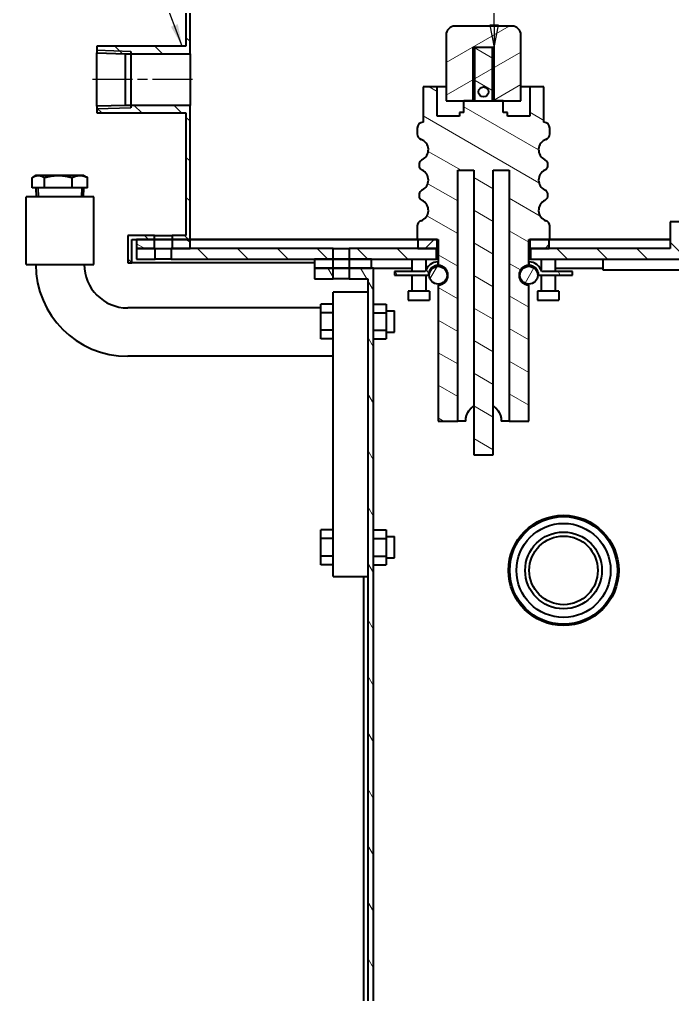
# Model space of a CAD drawing. Header units: millimetres. Extents: x 0 to 4205, y 0 to 2970.
# Drawn here: x 2317 to 2684, y 1025 to 1574 of the extents above; entities that cross this region are included whole.
import ezdxf

# ---------------------------------------------------------------- set-up
doc = ezdxf.new("R2010")
doc.units = ezdxf.units.MM
doc.header["$LTSCALE"] = 5
doc.linetypes.add('CHAIN', pattern=[0.3543, 0.2362, -0.0295, 0.0591, -0.0295])
doc.linetypes.add('DASHED', pattern=[0.2067, 0.1654, -0.0413])
for name, color, linetype, lineweight in [('가려진 것(ISO)', 2, 'DASHED', 18), ('가시적인 것(ISO)', 3, 'Continuous', 40), ('가시적인 좁은 것(ISO)', 3, 'Continuous', 35), ('기호(ISO)', 5, 'Continuous', 25), ('중심선(ISO)', 1, 'Continuous', 25), ('해치(ISO)', 7, 'Continuous', 18)]:
    doc.layers.add(name, color=color, linetype=linetype, lineweight=lineweight)
doc.styles.add('치수 텍스트_PSTEK_POSCO', font='isocp.shx')
doc.dimstyles.new('치수_PSTEK_POSCO$7', dxfattribs={"dimscale": 5, "dimtxt": 3.5, "dimasz": 2.5, "dimexe": 2, "dimexo": 2.5, "dimgap": 1, "dimtad": 1, "dimrnd": 1e-08, "dimdsep": 46, "dimtxsty": '치수 텍스트_PSTEK_POSCO', "dimcen": 0.09, "dimdle": 10, "dimclrd": 7, "dimclre": 7, "dimclrt": 2, "dimadec": 1, "dimazin": 2, "dimtfac": 1, "dimtmove": 0, "dimatfit": 3, "dimfxl": 0, "dimtolj": 1, "dimlwd": -1, "dimlwe": -1, "dimarcsym": 0})
pattern_1 = [(135.0002, (0, 0), (-11.22528, -11.22536), [])]
pattern_2 = [(60, (0, 0), (-13.74815, 7.937505), [])]
pattern_3 = [(150.00025, (0, 0), (-7.93744, -13.74819), [])]
pattern_4 = [(120.0002, (0, 0), (-13.74813, -7.93754), [])]

msp = doc.modelspace()

# ---------------------------------------------------------------- hatches: boundary and pattern name
at = {"layer": '해치(ISO)'}
h = msp.add_hatch(dxfattribs=at)
h.set_pattern_fill('ANSI31', color=256, scale=127, angle=90.00021, style=0)
h.set_pattern_definition(pattern_1)
h.paths.add_polyline_path([(2387.866, 1732.462), (2387.866, 1747.462), (2410.266, 1747.462), (2410.266, 1558.512), (2360.266, 1558.512), (2360.266, 1554.765), (2376.358, 1554.262), (2412.566, 1554.262), (2412.566, 1749.762), (2386.166, 1749.762), (2385.566, 1749.762), (2385.566, 1749.682), (2385.566, 1732.462)])
h.paths.add_polyline_path([(2392.566, 1449.762), (2392.566, 1452.062), (2377.566, 1452.062), (2377.566, 1436.762), (2379.866, 1436.762), (2379.866, 1449.762), (2382.566, 1449.762)])
h.paths.add_polyline_path([(2402.566, 1452.062), (2402.566, 1449.762), (2412.566, 1449.762), (2412.566, 1525.262), (2376.358, 1525.262), (2360.266, 1524.759), (2360.266, 1521.012), (2410.266, 1521.012), (2410.266, 1452.062)])
h.paths.add_polyline_path([(2842.566, 1449.762), (2842.566, 1452.062), (2834.866, 1452.062), (2834.866, 1747.462), (2857.266, 1747.462), (2857.266, 1732.462), (2859.566, 1732.462), (2859.566, 1749.682), (2859.566, 1749.762), (2858.966, 1749.762), (2832.566, 1749.762), (2832.566, 1449.762)])
h.paths.add_polyline_path([(2852.566, 1452.062), (2852.566, 1449.762), (2862.566, 1449.762), (2865.266, 1449.762), (2865.266, 1436.762), (2867.566, 1436.762), (2867.566, 1452.062)])
h = msp.add_hatch(dxfattribs=at)
h.set_pattern_fill('ANSI31', color=256, scale=127, angle=-14.99998, style=0)
h.set_pattern_definition([(30, (0, 0), (-7.937505, 13.74815), [])])
edge = h.paths.add_edge_path()
edge.add_ellipse((2561.566, 1564.862), major_axis=(0, 5), ratio=1, start_angle=0, end_angle=90)
edge.add_line((2556.566, 1564.862), (2556.566, 1527.862))
edge.add_line((2556.566, 1527.862), (2566.596, 1527.862))
edge.add_line((2566.596, 1527.862), (2571.566, 1527.862))
edge.add_line((2571.566, 1527.862), (2572.616, 1527.862))
edge.add_line((2572.616, 1527.862), (2582.516, 1527.862))
edge.add_line((2582.516, 1527.862), (2583.566, 1527.862))
edge.add_line((2583.566, 1527.862), (2588.535, 1527.862))
edge.add_line((2588.535, 1527.862), (2598.566, 1527.862))
edge.add_line((2598.566, 1527.862), (2598.566, 1564.862))
edge.add_ellipse((2593.566, 1564.862), major_axis=(5, 0), ratio=1, start_angle=0, end_angle=90)
edge.add_line((2593.566, 1569.862), (2561.566, 1569.862))
h = msp.add_hatch(dxfattribs=at)
h.set_pattern_fill('ANSI31', color=256, scale=127, angle=105.00025, style=0)
h.set_pattern_definition(pattern_3)
edge = h.paths.add_edge_path()
edge.add_line((2551.566, 1519.262), (2551.566, 1535.762))
edge.add_line((2551.566, 1535.762), (2543.566, 1535.762))
edge.add_line((2543.566, 1535.762), (2543.566, 1515.762))
edge.add_ellipse((2543.566, 1512.512), major_axis=(0, 3.25), ratio=1, start_angle=0, end_angle=90)
edge.add_line((2540.316, 1512.512), (2540.316, 1509.189))
edge.add_ellipse((2543.566, 1509.189), major_axis=(-3.25, 0), ratio=1, start_angle=0, end_angle=69.99481)
edge.add_ellipse((2540.316, 1500.262), major_axis=(2.138, 5.873), ratio=1, start_angle=226.53054, end_angle=360, ccw=False)
edge.add_spline(control_points=[(2543.107, 1494.67), (2542.787, 1494.51), (2542.496, 1494.299), (2541.994, 1493.791), (2541.787, 1493.497), (2541.448, 1492.794), (2541.34, 1492.381), (2541.289, 1491.536), (2541.346, 1491.112), (2541.619, 1490.311), (2541.833, 1489.942), (2542.39, 1489.304), (2542.728, 1489.043), (2543.107, 1488.854)], knot_values=[-0.7221721, -0.7221721, -0.7221721, -0.7221721, -0.615005, -0.615005, -0.5078378, -0.5078378, -0.3808784, -0.3808784, -0.2539189, -0.2539189, -0.1269595, -0.1269595, 0, 0, 0, 0], degree=3, periodic=0)
edge.add_ellipse((2540.316, 1483.262), major_axis=(2.791, 5.592), ratio=1, start_angle=233.0507, end_angle=360, ccw=False)
edge.add_spline(control_points=[(2543.107, 1477.67), (2542.787, 1477.51), (2542.496, 1477.299), (2541.994, 1476.791), (2541.787, 1476.497), (2541.448, 1475.794), (2541.34, 1475.381), (2541.289, 1474.536), (2541.346, 1474.112), (2541.619, 1473.311), (2541.833, 1472.942), (2542.39, 1472.304), (2542.728, 1472.043), (2543.107, 1471.854)], knot_values=[-0.7221721, -0.7221721, -0.7221721, -0.7221721, -0.615005, -0.615005, -0.5078378, -0.5078378, -0.3808784, -0.3808784, -0.2539189, -0.2539189, -0.1269595, -0.1269595, 0, 0, 0, 0], degree=3, periodic=0)
edge.add_ellipse((2540.316, 1466.262), major_axis=(2.791, 5.592), ratio=1, start_angle=226.53054, end_angle=360, ccw=False)
edge.add_ellipse((2543.566, 1457.335), major_axis=(-1.112, 3.054), ratio=1, start_angle=0, end_angle=69.99481)
edge.add_line((2540.316, 1457.335), (2540.316, 1449.762))
edge.add_line((2540.316, 1449.762), (2540.566, 1449.762))
edge.add_line((2540.566, 1449.762), (2551.566, 1449.762))
edge.add_line((2551.566, 1449.762), (2552.066, 1449.762))
edge.add_line((2552.066, 1449.762), (2552.066, 1437.262))
edge.add_line((2552.066, 1437.262), (2552.066, 1435.262))
edge.add_ellipse((2552.066, 1429.762), major_axis=(0, 5.5), ratio=1, start_angle=180, end_angle=360, ccw=False)
edge.add_line((2552.066, 1424.262), (2552.066, 1347.762))
edge.add_line((2552.066, 1347.762), (2563.066, 1347.762))
edge.add_line((2563.066, 1347.762), (2563.066, 1488.762))
edge.add_line((2563.066, 1488.762), (2572.066, 1488.762))
edge.add_line((2572.066, 1488.762), (2572.066, 1328.762))
edge.add_line((2572.066, 1328.762), (2583.066, 1328.762))
edge.add_line((2583.066, 1328.762), (2583.066, 1488.762))
edge.add_line((2583.066, 1488.762), (2592.066, 1488.762))
edge.add_line((2592.066, 1488.762), (2592.066, 1347.762))
edge.add_line((2592.066, 1347.762), (2603.066, 1347.762))
edge.add_line((2603.066, 1347.762), (2603.066, 1424.262))
edge.add_ellipse((2603.066, 1429.762), major_axis=(0, -5.5), ratio=1, start_angle=180, end_angle=360, ccw=False)
edge.add_line((2603.066, 1435.262), (2603.066, 1437.262))
edge.add_line((2603.066, 1437.262), (2603.066, 1449.762))
edge.add_line((2603.066, 1449.762), (2603.566, 1449.762))
edge.add_line((2603.566, 1449.762), (2614.566, 1449.762))
edge.add_line((2614.566, 1449.762), (2614.816, 1449.762))
edge.add_line((2614.816, 1449.762), (2614.816, 1457.335))
edge.add_ellipse((2611.566, 1457.335), major_axis=(3.25, 0), ratio=1, start_angle=0, end_angle=69.99481)
edge.add_ellipse((2614.816, 1466.262), major_axis=(-2.138, -5.873), ratio=1, start_angle=226.53054, end_angle=360, ccw=False)
edge.add_spline(control_points=[(2612.025, 1471.854), (2612.344, 1472.014), (2612.635, 1472.225), (2613.137, 1472.733), (2613.344, 1473.027), (2613.684, 1473.73), (2613.792, 1474.143), (2613.843, 1474.988), (2613.786, 1475.412), (2613.512, 1476.213), (2613.298, 1476.583), (2612.741, 1477.22), (2612.403, 1477.481), (2612.025, 1477.67)], knot_values=[-0.7221721, -0.7221721, -0.7221721, -0.7221721, -0.615005, -0.615005, -0.5078378, -0.5078378, -0.3808784, -0.3808784, -0.2539189, -0.2539189, -0.1269595, -0.1269595, 0, 0, 0, 0], degree=3, periodic=0)
edge.add_ellipse((2614.816, 1483.262), major_axis=(-2.791, -5.592), ratio=1, start_angle=233.0507, end_angle=360, ccw=False)
edge.add_spline(control_points=[(2612.025, 1488.854), (2612.344, 1489.014), (2612.635, 1489.225), (2613.137, 1489.733), (2613.344, 1490.027), (2613.684, 1490.73), (2613.792, 1491.143), (2613.843, 1491.988), (2613.786, 1492.412), (2613.512, 1493.213), (2613.298, 1493.583), (2612.741, 1494.22), (2612.403, 1494.481), (2612.025, 1494.67)], knot_values=[-0.7221721, -0.7221721, -0.7221721, -0.7221721, -0.615005, -0.615005, -0.5078378, -0.5078378, -0.3808784, -0.3808784, -0.2539189, -0.2539189, -0.1269595, -0.1269595, 0, 0, 0, 0], degree=3, periodic=0)
edge.add_ellipse((2614.816, 1500.262), major_axis=(-2.791, -5.592), ratio=1, start_angle=226.53054, end_angle=360, ccw=False)
edge.add_ellipse((2611.566, 1509.189), major_axis=(1.112, -3.054), ratio=1, start_angle=0, end_angle=69.99481)
edge.add_line((2614.816, 1509.189), (2614.816, 1512.512))
edge.add_ellipse((2611.566, 1512.512), major_axis=(3.25, 0), ratio=1, start_angle=0, end_angle=90)
edge.add_line((2611.566, 1515.762), (2611.566, 1535.762))
edge.add_line((2611.566, 1535.762), (2603.566, 1535.762))
edge.add_line((2603.566, 1535.762), (2603.566, 1519.262))
edge.add_line((2603.566, 1519.262), (2591.066, 1519.262))
edge.add_line((2591.066, 1519.262), (2591.066, 1521.262))
edge.add_line((2591.066, 1521.262), (2588.535, 1521.262))
edge.add_line((2588.535, 1521.262), (2588.535, 1527.862))
edge.add_line((2588.535, 1527.862), (2583.566, 1527.862))
edge.add_line((2583.566, 1527.862), (2583.566, 1557.862))
edge.add_line((2583.566, 1557.862), (2582.516, 1557.862))
edge.add_line((2582.516, 1557.862), (2572.616, 1557.862))
edge.add_line((2572.616, 1557.862), (2571.566, 1557.862))
edge.add_line((2571.566, 1557.862), (2571.566, 1527.862))
edge.add_line((2571.566, 1527.862), (2566.596, 1527.862))
edge.add_line((2566.596, 1527.862), (2566.596, 1521.262))
edge.add_line((2566.596, 1521.262), (2564.066, 1521.262))
edge.add_line((2564.066, 1521.262), (2564.066, 1519.262))
edge.add_line((2564.066, 1519.262), (2551.566, 1519.262))
edge = h.paths.add_edge_path(flags=0)
edge.add_ellipse((2577.566, 1532.862), major_axis=(0, 2.75), ratio=1, start_angle=0, end_angle=360)
h = msp.add_hatch(dxfattribs=at)
h.set_pattern_fill('ANSI31', color=256, scale=127, angle=90.00021, style=0)
h.set_pattern_definition(pattern_1)
h.paths.add_polyline_path([(2822.566, 1444.762), (2822.566, 1438.762), (2825.316, 1438.762), (2825.316, 1440.762), (2825.316, 1444.762)])
h.paths.add_polyline_path([(2782.566, 1438.762), (2782.566, 1444.762), (2779.816, 1444.762), (2779.816, 1440.762), (2779.816, 1438.762)])
h.paths.add_polyline_path([(2843.066, 1438.762), (2843.066, 1444.762), (2842.566, 1444.762), (2832.566, 1444.762), (2831.816, 1444.762), (2831.816, 1440.762), (2831.816, 1438.762), (2835.066, 1438.762)])
h.paths.add_polyline_path([(2682.566, 1459.762), (2682.566, 1444.762), (2614.566, 1444.762), (2604.066, 1444.762), (2604.066, 1438.762), (2689.066, 1438.762), (2689.066, 1459.762), (2688.266, 1459.762), (2685.066, 1459.762)])
h.paths.add_polyline_path([(2752.066, 1444.762), (2752.066, 1438.762), (2762.566, 1438.762), (2770.066, 1438.762), (2773.316, 1438.762), (2773.316, 1440.762), (2773.316, 1444.762)])
h.paths.add_polyline_path([(2743.066, 1438.762), (2743.066, 1444.762), (2722.566, 1444.762), (2722.566, 1459.762), (2720.066, 1459.762), (2716.866, 1459.762), (2716.066, 1459.762), (2716.066, 1438.762), (2730.566, 1438.762)])
h.paths.add_polyline_path([(2502.066, 1444.762), (2502.066, 1438.762), (2514.566, 1438.762), (2551.066, 1438.762), (2551.066, 1444.762), (2540.566, 1444.762)])
h.paths.add_polyline_path([(2493.066, 1438.762), (2493.066, 1444.762), (2412.566, 1444.762), (2402.566, 1444.762), (2402.066, 1444.762), (2402.066, 1438.762), (2482.566, 1438.762)])
h.paths.add_polyline_path([(2382.566, 1444.762), (2382.566, 1438.762), (2393.066, 1438.762), (2393.066, 1444.762), (2392.566, 1444.762)])
h.paths.add_polyline_path([(2862.566, 1438.762), (2862.566, 1444.762), (2852.566, 1444.762), (2852.066, 1444.762), (2852.066, 1438.762)])
h = msp.add_hatch(dxfattribs=at)
h.set_pattern_fill('ANSI31', color=256, scale=127, angle=105.00025, style=0)
h.set_pattern_definition(pattern_3)
h.paths.add_polyline_path([(2832.566, 1449.762), (2832.566, 1444.762), (2842.566, 1444.762), (2842.566, 1449.762)])
h.paths.add_polyline_path([(2412.566, 1444.762), (2412.566, 1449.762), (2402.566, 1449.762), (2402.566, 1444.762)])
h.paths.add_polyline_path([(2862.566, 1444.762), (2862.566, 1449.762), (2852.566, 1449.762), (2852.566, 1444.762)])
h.paths.add_polyline_path([(2382.566, 1449.762), (2382.566, 1444.762), (2392.566, 1444.762), (2392.566, 1449.762)])
h = msp.add_hatch(dxfattribs=at)
h.set_pattern_fill('ANSI31', color=256, scale=127, style=0)
h.set_pattern_definition([(45, (0, 0), (-11.22532, 11.22532), [])])
h.paths.add_polyline_path([(2540.566, 1449.762), (2540.566, 1444.762), (2551.066, 1444.762), (2551.566, 1444.762), (2551.566, 1449.762)])
h.paths.add_polyline_path([(2614.566, 1444.762), (2614.566, 1449.762), (2603.566, 1449.762), (2603.566, 1444.762), (2604.066, 1444.762)])
h = msp.add_hatch(dxfattribs=at)
h.set_pattern_fill('ANSI31', color=256, scale=127, angle=14.99998, style=0)
h.set_pattern_definition(pattern_2)
h.paths.add_polyline_path([(2730.566, 1438.762), (2730.566, 1433.762), (2743.066, 1433.762), (2743.066, 1438.762)])
h.paths.add_polyline_path([(2514.566, 1433.762), (2514.566, 1438.762), (2502.066, 1438.762), (2502.066, 1433.762)])
h.paths.add_polyline_path([(2482.566, 1438.762), (2482.566, 1433.762), (2493.066, 1433.762), (2493.066, 1438.762)])
h.paths.add_polyline_path([(2762.566, 1433.762), (2762.566, 1438.762), (2752.066, 1438.762), (2752.066, 1433.762)])
h = msp.add_hatch(dxfattribs=at)
h.set_pattern_fill('ANSI31', color=256, scale=127, angle=75.00018, style=0)
h.set_pattern_definition(pattern_4)
edge = h.paths.add_edge_path()
edge.add_line((2627.566, 1431.762), (2610.294, 1431.762))
edge.add_ellipse((2603.066, 1429.762), major_axis=(7.228, 2), ratio=1, start_angle=0, end_angle=74.53399)
edge.add_line((2603.066, 1437.262), (2603.066, 1435.262))
edge.add_ellipse((2603.066, 1429.762), major_axis=(0, 5.5), ratio=1, start_angle=270, end_angle=360, ccw=False)
edge.add_line((2608.566, 1429.762), (2627.566, 1429.762))
edge.add_line((2627.566, 1429.762), (2627.566, 1431.762))
edge = h.paths.add_edge_path()
edge.add_line((2544.837, 1431.762), (2527.566, 1431.762))
edge.add_line((2527.566, 1431.762), (2527.566, 1429.762))
edge.add_line((2527.566, 1429.762), (2546.566, 1429.762))
edge.add_ellipse((2552.066, 1429.762), major_axis=(-5.5, 0), ratio=1, start_angle=270, end_angle=360, ccw=False)
edge.add_line((2552.066, 1435.262), (2552.066, 1437.262))
edge.add_ellipse((2552.066, 1429.762), major_axis=(0, 7.5), ratio=1, start_angle=0, end_angle=74.53399)
h = msp.add_hatch(dxfattribs=at)
h.set_pattern_fill('ANSI31', color=256, scale=127, angle=75.00018, style=0)
h.set_pattern_definition(pattern_4)
h.paths.add_polyline_path([(2512.566, 632.762), (2474.566, 632.762), (2474.566, 627.164), (2474.566, 627.047), (2474.566, 626.001), (2474.566, 625.595), (2486.806, 625.213), (2486.806, 625.078), (2489.566, 625.078), (2515.766, 625.078), (2515.766, 1433.762), (2514.566, 1433.762), (2502.066, 1433.762), (2502.066, 1427.762), (2512.566, 1427.762)])
h.paths.add_polyline_path([(2754.066, 1421.262), (2754.066, 1427.762), (2762.566, 1427.762), (2762.566, 1433.762), (2752.066, 1433.762), (2752.066, 1427.762), (2750.889, 1427.762), (2750.889, 1421.262)])
h.paths.add_polyline_path([(2512.566, 578.262), (2482.566, 578.262), (2482.566, 573.762), (2762.566, 573.762), (2762.566, 578.262), (2732.566, 578.262), (2732.566, 1427.762), (2741.066, 1427.762), (2741.066, 1421.262), (2744.242, 1421.262), (2744.242, 1427.762), (2743.066, 1427.762), (2743.066, 1433.762), (2730.566, 1433.762), (2729.366, 1433.762), (2729.366, 578.262), (2515.766, 578.262), (2515.766, 602.447), (2489.566, 602.447), (2486.806, 602.447), (2486.806, 602.312), (2474.566, 601.929), (2474.566, 601.523), (2474.566, 600.477), (2474.566, 600.36), (2474.566, 594.762), (2512.566, 594.762)])
h.paths.add_polyline_path([(2482.566, 1433.762), (2482.566, 1427.762), (2493.066, 1427.762), (2493.066, 1433.762)])
h = msp.add_hatch(dxfattribs=at)
h.set_pattern_fill('ANSI31', color=256, scale=127, angle=14.99998, style=0)
h.set_pattern_definition(pattern_2)
edge = h.paths.add_edge_path()
edge.add_ellipse((2552.066, 1429.762), major_axis=(0, -5), ratio=1, start_angle=0, end_angle=360)
edge = h.paths.add_edge_path()
edge.add_ellipse((2603.066, 1429.762), major_axis=(0, -5), ratio=1, start_angle=0, end_angle=360)

# ---------------------------------------------------------------- linework, layer by layer
at = {"layer": '가려진 것(ISO)', "ltscale": 4.571172}
msp.add_line((2571.566, 1527.862), (2583.566, 1527.862), dxfattribs=at)
at = {"layer": '가시적인 것(ISO)'}
for p, q in [((2412.566, 1554.262), (2412.566, 1749.762)), ((2410.266, 1747.462), (2410.266, 1558.512)), ((2593.566, 1569.862), (2561.566, 1569.862)), ((2556.566, 1564.862), (2556.566, 1527.862)), ((2598.566, 1527.862), (2598.566, 1564.862)), ((2410.266, 1558.512), (2360.266, 1558.512)), ((2360.266, 1558.512), (2360.266, 1554.765)), ((2583.566, 1557.862), (2571.566, 1557.862)), ((2571.566, 1557.862), (2571.566, 1527.862)), ((2583.566, 1527.862), (2583.566, 1557.862)), ((2360.266, 1554.765), (2376.358, 1554.262)), ((2360.266, 1524.759), (2360.266, 1554.765)), ((2376.358, 1554.262), (2412.566, 1554.262)), ((2376.358, 1525.262), (2376.358, 1554.262)), ((2379.366, 1555.648), (2379.366, 1523.876)), ((2412.566, 1554.262), (2412.566, 1525.262)), ((2551.566, 1535.762), (2543.566, 1535.762)), ((2543.566, 1535.762), (2543.566, 1515.762)), ((2551.566, 1519.262), (2551.566, 1535.762)), ((2556.566, 1535.762), (2551.566, 1535.762)), ((2603.566, 1535.762), (2598.566, 1535.762)), ((2611.566, 1535.762), (2603.566, 1535.762)), ((2603.566, 1535.762), (2603.566, 1519.262)), ((2611.566, 1515.762), (2611.566, 1535.762)), ((2376.358, 1525.262), (2360.266, 1524.759)), ((2360.266, 1524.759), (2360.266, 1521.012)), ((2412.566, 1525.262), (2376.358, 1525.262)), ((2412.566, 1449.762), (2412.566, 1525.262)), ((2556.566, 1527.862), (2598.566, 1527.862)), ((2571.566, 1527.862), (2566.596, 1527.862)), ((2566.596, 1521.262), (2566.596, 1527.862)), ((2588.535, 1527.862), (2583.566, 1527.862)), ((2588.535, 1521.262), (2588.535, 1527.862)), ((2360.266, 1521.012), (2410.266, 1521.012)), ((2410.266, 1521.012), (2410.266, 1452.062)), ((2564.066, 1519.262), (2551.566, 1519.262)), ((2566.596, 1521.262), (2564.066, 1521.262)), ((2564.066, 1521.262), (2564.066, 1519.262)), ((2591.066, 1521.262), (2588.535, 1521.262)), ((2591.066, 1519.262), (2591.066, 1521.262)), ((2603.566, 1519.262), (2591.066, 1519.262)), ((2540.316, 1512.512), (2540.316, 1509.189)), ((2614.816, 1509.189), (2614.816, 1512.512)), ((2563.066, 1347.762), (2563.066, 1488.762)), ((2563.066, 1488.762), (2572.066, 1488.762)), ((2572.066, 1488.762), (2572.066, 1328.762)), ((2583.066, 1328.762), (2583.066, 1488.762)), ((2583.066, 1488.762), (2592.066, 1488.762)), ((2592.066, 1488.762), (2592.066, 1347.762)), ((2323.917, 1478.862), (2323.917, 1484.656)), ((2325.966, 1485.862), (2324.457, 1484.991)), ((2327.323, 1485.862), (2325.966, 1485.862)), ((2338.503, 1485.862), (2327.323, 1485.862)), ((2330.729, 1478.862), (2330.729, 1484.656)), ((2350.646, 1485.862), (2338.503, 1485.862)), ((2346.278, 1478.862), (2346.278, 1484.656)), ((2352.966, 1485.862), (2350.646, 1485.862)), ((2352.966, 1485.862), (2354.475, 1484.991)), ((2355.015, 1478.862), (2355.015, 1484.656)), ((2330.729, 1478.862), (2323.917, 1478.862)), ((2326.261, 1473.862), (2326.105, 1478.862)), ((2346.278, 1478.862), (2330.729, 1478.862)), ((2355.015, 1478.862), (2346.278, 1478.862)), ((2352.671, 1473.862), (2352.827, 1478.862)), ((2358.466, 1473.862), (2320.466, 1473.862)), ((2320.466, 1435.862), (2320.466, 1473.862)), ((2358.466, 1435.862), (2358.466, 1473.862)), ((2682.566, 1459.762), (2682.566, 1444.762)), ((2689.066, 1459.762), (2682.566, 1459.762)), ((2540.316, 1457.335), (2540.316, 1449.762)), ((2614.816, 1449.762), (2614.816, 1457.335)), ((2392.566, 1452.062), (2377.566, 1452.062)), ((2377.566, 1452.062), (2377.566, 1436.762)), ((2379.866, 1436.762), (2379.866, 1449.762)), ((2379.866, 1449.762), (2392.566, 1449.762)), ((2382.566, 1449.762), (2382.566, 1444.762)), ((2392.566, 1449.762), (2382.566, 1449.762)), ((2392.566, 1449.762), (2392.566, 1452.062)), ((2392.566, 1452.062), (2402.566, 1452.062)), ((2392.566, 1444.762), (2392.566, 1449.762)), ((2392.566, 1449.762), (2402.566, 1449.762)), ((2402.566, 1449.762), (2392.566, 1449.762)), ((2402.566, 1452.062), (2402.566, 1449.762)), ((2410.266, 1452.062), (2402.566, 1452.062)), ((2412.566, 1449.762), (2402.566, 1449.762)), ((2402.566, 1449.762), (2402.566, 1444.762)), ((2402.566, 1449.762), (2412.566, 1449.762)), ((2412.566, 1444.762), (2412.566, 1449.762)), ((2412.566, 1449.762), (2540.316, 1449.762)), ((2540.316, 1449.762), (2412.566, 1449.762)), ((2540.316, 1449.762), (2552.066, 1449.762)), ((2540.566, 1449.762), (2540.566, 1444.762)), ((2551.566, 1449.762), (2540.566, 1449.762)), ((2551.566, 1444.762), (2551.566, 1449.762)), ((2552.066, 1449.762), (2552.066, 1435.262)), ((2603.066, 1435.262), (2603.066, 1449.762)), ((2603.066, 1449.762), (2614.816, 1449.762)), ((2614.566, 1449.762), (2603.566, 1449.762)), ((2603.566, 1449.762), (2603.566, 1444.762)), ((2614.566, 1444.762), (2614.566, 1449.762)), ((2614.816, 1449.762), (2682.566, 1449.762)), ((2682.566, 1449.762), (2614.816, 1449.762)), ((2382.566, 1444.762), (2382.566, 1438.762)), ((2393.066, 1444.762), (2382.566, 1444.762)), ((2382.566, 1444.762), (2392.566, 1444.762)), ((2393.066, 1438.762), (2393.066, 1444.762)), ((2393.066, 1444.762), (2402.066, 1444.762)), ((2493.066, 1444.762), (2402.066, 1444.762)), ((2402.066, 1444.762), (2402.066, 1438.762)), ((2402.566, 1444.762), (2412.566, 1444.762)), ((2493.066, 1438.762), (2493.066, 1444.762)), ((2493.066, 1444.762), (2502.066, 1444.762)), ((2502.066, 1444.762), (2502.066, 1438.762)), ((2551.066, 1444.762), (2502.066, 1444.762)), ((2540.566, 1444.762), (2551.566, 1444.762)), ((2551.066, 1438.762), (2551.066, 1444.762)), ((2552.066, 1444.762), (2551.566, 1444.762)), ((2603.566, 1444.762), (2603.066, 1444.762)), ((2603.566, 1444.762), (2614.566, 1444.762)), ((2682.566, 1444.762), (2604.066, 1444.762)), ((2604.066, 1444.762), (2604.066, 1438.762)), ((2377.566, 1436.762), (2379.866, 1436.762)), ((2482.566, 1436.762), (2379.866, 1436.762)), ((2382.566, 1438.762), (2393.066, 1438.762)), ((2402.066, 1438.762), (2393.066, 1438.762)), ((2402.066, 1438.762), (2493.066, 1438.762)), ((2482.566, 1438.762), (2482.566, 1433.762)), ((2493.066, 1438.762), (2482.566, 1438.762)), ((2502.066, 1438.762), (2493.066, 1438.762)), ((2493.066, 1433.762), (2493.066, 1438.762)), ((2493.066, 1438.762), (2502.066, 1438.762)), ((2502.066, 1438.762), (2551.066, 1438.762)), ((2514.566, 1438.762), (2502.066, 1438.762)), ((2502.066, 1438.762), (2502.066, 1433.762)), ((2514.566, 1433.762), (2514.566, 1438.762)), ((2537.193, 1438.762), (2537.193, 1431.762)), ((2545.193, 1438.762), (2545.193, 1432.764)), ((2552.066, 1438.762), (2551.066, 1438.762)), ((2552.066, 1435.262), (2552.066, 1437.262)), ((2604.066, 1438.762), (2603.066, 1438.762)), ((2603.066, 1437.262), (2603.066, 1435.262)), ((2604.066, 1438.762), (2689.066, 1438.762)), ((2609.939, 1438.762), (2609.939, 1432.764)), ((2617.939, 1438.762), (2617.939, 1431.762)), ((2644.566, 1438.762), (2644.566, 1432.762)), ((2320.466, 1435.862), (2358.466, 1435.862)), ((2482.566, 1433.762), (2493.066, 1433.762)), ((2482.566, 1433.762), (2482.566, 1427.762)), ((2493.066, 1433.762), (2482.566, 1433.762)), ((2502.066, 1433.762), (2493.066, 1433.762)), ((2493.066, 1427.762), (2493.066, 1433.762)), ((2493.066, 1433.762), (2502.066, 1433.762)), ((2502.066, 1433.762), (2514.566, 1433.762)), ((2515.766, 1433.762), (2502.066, 1433.762)), ((2502.066, 1433.762), (2502.066, 1427.762)), ((2515.766, 625.078), (2515.766, 1433.762)), ((2515.766, 1433.762), (2537.193, 1433.762)), ((2544.837, 1431.762), (2527.566, 1431.762)), ((2527.566, 1431.762), (2527.566, 1429.762)), ((2545.193, 1433.762), (2545.721, 1433.762)), ((2554.357, 1434.762), (2552.066, 1434.762)), ((2603.066, 1434.762), (2600.774, 1434.762)), ((2609.41, 1433.762), (2609.939, 1433.762)), ((2627.566, 1431.762), (2610.294, 1431.762)), ((2617.939, 1433.762), (2644.566, 1433.762)), ((2627.566, 1429.762), (2627.566, 1431.762)), ((2644.566, 1432.762), (2712.566, 1432.762)), ((2482.566, 1427.762), (2493.066, 1427.762)), ((2502.066, 1427.762), (2493.066, 1427.762)), ((2502.066, 1427.762), (2512.566, 1427.762)), ((2512.566, 1427.762), (2512.566, 632.762)), ((2527.566, 1429.762), (2546.566, 1429.762)), ((2537.193, 1429.762), (2537.193, 1420.762)), ((2545.193, 1429.762), (2545.193, 1420.762)), ((2546.566, 1429.762), (2547.066, 1429.762)), ((2608.066, 1429.762), (2608.566, 1429.762)), ((2608.566, 1429.762), (2627.566, 1429.762)), ((2609.939, 1429.762), (2609.939, 1420.762)), ((2617.939, 1429.762), (2617.939, 1420.762)), ((2493.066, 1413.262), (2493.066, 1420.262)), ((2512.566, 1420.262), (2493.066, 1420.262)), ((2547.193, 1420.762), (2535.193, 1420.762)), ((2535.193, 1420.762), (2535.193, 1415.762)), ((2547.193, 1420.762), (2547.193, 1415.762)), ((2552.066, 1424.762), (2554.357, 1424.762)), ((2552.066, 1424.262), (2552.066, 1347.762)), ((2600.774, 1424.762), (2603.066, 1424.762)), ((2603.066, 1347.762), (2603.066, 1424.262)), ((2619.939, 1420.762), (2607.939, 1420.762)), ((2607.939, 1420.762), (2607.939, 1415.762)), ((2619.939, 1420.762), (2619.939, 1415.762)), ((2535.193, 1415.762), (2547.193, 1415.762)), ((2607.939, 1415.762), (2619.939, 1415.762)), ((2486.066, 1411.362), (2377.566, 1411.362)), ((2493.066, 1413.577), (2486.066, 1413.577)), ((2486.066, 1408.67), (2486.066, 1413.577)), ((2493.066, 1267.262), (2493.066, 1413.262)), ((2515.766, 1413.577), (2522.766, 1413.577)), ((2522.766, 1413.577), (2522.766, 1408.67)), ((2522.766, 1409.762), (2527.566, 1409.762)), ((2527.566, 1397.762), (2527.566, 1409.762)), ((2493.066, 1408.67), (2486.066, 1408.67)), ((2486.066, 1398.855), (2486.066, 1408.67)), ((2515.766, 1408.67), (2522.766, 1408.67)), ((2522.766, 1408.67), (2522.766, 1398.855)), ((2493.066, 1398.855), (2486.066, 1398.855)), ((2486.066, 1393.947), (2486.066, 1398.855)), ((2515.766, 1398.855), (2522.766, 1398.855)), ((2522.766, 1398.855), (2522.766, 1393.947)), ((2493.066, 1393.947), (2486.066, 1393.947)), ((2515.766, 1393.947), (2522.766, 1393.947)), ((2522.766, 1397.762), (2527.566, 1397.762)), ((2493.066, 1384.162), (2377.566, 1384.162)), ((2552.066, 1347.762), (2563.066, 1347.762)), ((2567.566, 1347.762), (2563.066, 1347.762)), ((2567.566, 1347.762), (2567.566, 1347.862)), ((2587.566, 1347.862), (2587.566, 1347.762)), ((2592.066, 1347.762), (2587.566, 1347.762)), ((2592.066, 1347.762), (2603.066, 1347.762)), ((2572.066, 1328.762), (2583.066, 1328.762)), ((2493.066, 1286.577), (2486.066, 1286.577)), ((2486.066, 1281.67), (2486.066, 1286.577)), ((2515.766, 1286.577), (2522.766, 1286.577)), ((2522.766, 1286.577), (2522.766, 1281.67)), ((2493.066, 1281.67), (2486.066, 1281.67)), ((2486.066, 1271.855), (2486.066, 1281.67)), ((2515.766, 1281.67), (2522.766, 1281.67)), ((2522.766, 1282.762), (2527.566, 1282.762)), ((2522.766, 1281.67), (2522.766, 1271.855)), ((2527.566, 1270.762), (2527.566, 1282.762)), ((2493.066, 1271.855), (2486.066, 1271.855)), ((2486.066, 1266.947), (2486.066, 1271.855)), ((2493.066, 1266.947), (2486.066, 1266.947)), ((2493.066, 1260.262), (2493.066, 1267.262)), ((2515.766, 1271.855), (2522.766, 1271.855)), ((2515.766, 1266.947), (2522.766, 1266.947)), ((2522.766, 1271.855), (2522.766, 1266.947)), ((2522.766, 1270.762), (2527.566, 1270.762)), ((2493.066, 1260.262), (2512.566, 1260.262)), ((2510.066, 1260.262), (2510.066, 640.796))]:
    msp.add_line(p, q, dxfattribs=at)
for centre, radius in [((2577.566, 1532.862), 2.75), ((2552.066, 1429.762), 5), ((2603.066, 1429.762), 5), ((2622.566, 1263.762), 31), ((2622.566, 1263.762), 30.25), ((2622.566, 1263.762), 26.45), ((2622.566, 1263.762), 21.59), ((2622.566, 1263.762), 19.28)]:
    msp.add_circle(centre, radius, dxfattribs=at)
for centre, radius, start, end in [((2561.566, 1564.862), 5, 90, 180), ((2593.566, 1564.862), 5, 0, 90), ((2543.566, 1512.512), 3.25, 90, 180), ((2611.566, 1512.512), 3.25, 0, 90), ((2543.566, 1509.189), 3.25, 180, 249.99481), ((2611.566, 1509.189), 3.25, 290.00519, 0), ((2540.316, 1500.262), 6.25, 296.52535, 69.99481), ((2614.816, 1500.262), 6.25, 110.00519, 243.47465), ((2540.316, 1483.262), 6.25, 296.52535, 63.47465), ((2614.816, 1483.262), 6.25, 116.52535, 243.47465), ((2540.316, 1466.262), 6.25, 290.00519, 63.47465), ((2614.816, 1466.262), 6.25, 116.52535, 249.99481), ((2543.566, 1457.335), 3.25, 110.00519, 180), ((2611.566, 1457.335), 3.25, 0, 69.99481), ((2552.066, 1429.762), 7.5, 90, 164.53399), ((2603.066, 1429.762), 7.5, 15.46601, 90), ((2377.566, 1435.862), 51.7, 180, 270), ((2377.566, 1435.862), 24.5, 180, 270), ((2552.066, 1429.762), 5.5, 90, 180), ((2552.066, 1429.762), 5.5, 270, 90), ((2603.066, 1429.762), 5.5, 90, 270), ((2603.066, 1429.762), 5.5, 0, 90)]:
    msp.add_arc(centre, radius, start, end, dxfattribs=at)
for points, knots in [([(2543.107, 1494.67), (2542.787, 1494.51), (2542.496, 1494.299), (2541.994, 1493.791), (2541.787, 1493.497), (2541.448, 1492.794), (2541.34, 1492.381), (2541.289, 1491.536), (2541.346, 1491.112), (2541.619, 1490.311), (2541.833, 1489.942), (2542.39, 1489.304), (2542.728, 1489.043), (2543.107, 1488.854)], [-0.72217211, -0.72217211, -0.72217211, -0.72217211, -0.61500496, -0.61500496, -0.50783782, -0.50783782, -0.38087836, -0.38087836, -0.25391891, -0.25391891, -0.12695945, -0.12695945, 0, 0, 0, 0]), ([(2612.025, 1488.854), (2612.344, 1489.014), (2612.635, 1489.225), (2613.137, 1489.733), (2613.344, 1490.027), (2613.684, 1490.73), (2613.792, 1491.143), (2613.843, 1491.988), (2613.786, 1492.412), (2613.512, 1493.213), (2613.298, 1493.583), (2612.741, 1494.22), (2612.403, 1494.481), (2612.025, 1494.67)], [-0.72217211, -0.72217211, -0.72217211, -0.72217211, -0.61500496, -0.61500496, -0.50783782, -0.50783782, -0.38087836, -0.38087836, -0.25391891, -0.25391891, -0.12695945, -0.12695945, 0, 0, 0, 0]), ([(2543.107, 1477.67), (2542.787, 1477.51), (2542.496, 1477.299), (2541.994, 1476.791), (2541.787, 1476.497), (2541.448, 1475.794), (2541.34, 1475.381), (2541.289, 1474.536), (2541.346, 1474.112), (2541.619, 1473.311), (2541.833, 1472.942), (2542.39, 1472.304), (2542.728, 1472.043), (2543.107, 1471.854)], [-0.72217211, -0.72217211, -0.72217211, -0.72217211, -0.61500496, -0.61500496, -0.50783782, -0.50783782, -0.38087836, -0.38087836, -0.25391891, -0.25391891, -0.12695945, -0.12695945, 0, 0, 0, 0]), ([(2612.025, 1471.854), (2612.344, 1472.014), (2612.635, 1472.225), (2613.137, 1472.733), (2613.344, 1473.027), (2613.684, 1473.73), (2613.792, 1474.143), (2613.843, 1474.988), (2613.786, 1475.412), (2613.512, 1476.213), (2613.298, 1476.583), (2612.741, 1477.22), (2612.403, 1477.481), (2612.025, 1477.67)], [-0.72217211, -0.72217211, -0.72217211, -0.72217211, -0.61500496, -0.61500496, -0.50783782, -0.50783782, -0.38087836, -0.38087836, -0.25391891, -0.25391891, -0.12695945, -0.12695945, 0, 0, 0, 0]), ([(2567.566, 1347.862), (2567.566, 1348.523), (2567.632, 1349.192), (2567.898, 1350.503), (2568.097, 1351.144), (2568.869, 1352.972), (2569.625, 1354.064), (2570.956, 1355.394), (2571.486, 1355.829), (2572.067, 1356.212)], [0, 0, 0, 0, 0.1982471, 0.1982471, 0.3964943, 0.3964943, 0.7929885, 0.7929885, 1.0033684, 1.0033684, 1.0033684, 1.0033684]), ([(2583.064, 1356.212), (2583.646, 1355.829), (2584.176, 1355.394), (2585.506, 1354.064), (2586.263, 1352.972), (2587.035, 1351.144), (2587.234, 1350.503), (2587.499, 1349.192), (2587.566, 1348.523), (2587.566, 1347.862)], [2.1477006, 2.1477006, 2.1477006, 2.1477006, 2.3580804, 2.3580804, 2.7545747, 2.7545747, 2.9528218, 2.9528218, 3.1510689, 3.1510689, 3.1510689, 3.1510689])]:
    msp.add_open_spline(points, degree=3, knots=knots, dxfattribs=at)
for points, weights in [([(2323.917, 1484.656), (2325.742, 1485.862), (2327.323, 1485.862)], [1.10017793758, 1.08870427445, 1]), ([(2327.323, 1485.862), (2328.904, 1485.862), (2330.729, 1484.656)], [1, 1.08870427445, 1.10017793758]), ([(2330.729, 1484.656), (2334.895, 1485.862), (2338.503, 1485.862)], [1.10017793758, 1.08870427445, 1]), ([(2338.503, 1485.862), (2342.112, 1485.862), (2346.278, 1484.656)], [1, 1.08870427445, 1.10017793758]), ([(2346.278, 1484.656), (2348.619, 1485.862), (2350.646, 1485.862)], [1.10017793758, 1.08870427445, 1]), ([(2350.646, 1485.862), (2352.674, 1485.862), (2355.015, 1484.656)], [1, 1.08870427445, 1.10017793758]), ([(2355.015, 1484.656), (2354.74, 1484.838), (2354.475, 1484.991)], [1.10017793758, 1.09843356715, 1.09490409605])]:
    msp.add_rational_spline(points, weights, degree=2, dxfattribs=at)
at = {"layer": '가시적인 좁은 것(ISO)'}
for p, q in [((2572.616, 1557.862), (2572.616, 1527.862)), ((2582.516, 1527.862), (2582.516, 1557.862)), ((2379.366, 1555.648), (2360.266, 1556.245)), ((2360.266, 1523.279), (2379.366, 1523.876)), ((2327.267, 1478.862), (2327.423, 1473.862)), ((2351.508, 1473.862), (2351.664, 1478.862))]:
    msp.add_line(p, q, dxfattribs=at)
at = {"layer": '기호(ISO)', "color": 7}
for p, q in [((2583.566, 1570.362), (2583.566, 1790.557)), ((2581.066, 1570.362), (2583.566, 1557.862)), ((2586.066, 1570.362), (2581.066, 1570.362)), ((2583.566, 1570.362), (2583.566, 1557.862)), ((2583.566, 1557.862), (2586.066, 1570.362))]:
    msp.add_line(p, q, dxfattribs=at)
at = {"layer": '기호(ISO)', "color": 7, "flags": 128}
msp.add_lwpolyline([(2581.066, 1570.362), (2583.566, 1557.862), (2586.066, 1570.362), (2581.066, 1570.362)], dxfattribs=at)
at = {"layer": '기호(ISO)', "color": 7}
msp.add_solid([(2581.066, 1570.362), (2583.566, 1557.862), (2586.066, 1570.362), (2581.066, 1570.362)], dxfattribs=at)
at = {"layer": '중심선(ISO)', "linetype": 'CHAIN', "ltscale": 19.051651}
msp.add_line((2414.016, 1539.762), (2356.516, 1539.762), dxfattribs=at)

# ---------------------------------------------------------------- leaders
at = {"layer": '기호(ISO)', "color": 7, "annotation_type": 0, "has_hookline": 1, "hookline_direction": 1, "text_width": 198.589}
msp.add_leader([(2408.19, 1558.512), (2366.023, 1670.563), (2353.523, 1670.563)], dimstyle='치수_PSTEK_POSCO$7', override={"dimtad": 0}, dxfattribs=at)

doc.saveas('drawing.dxf')
